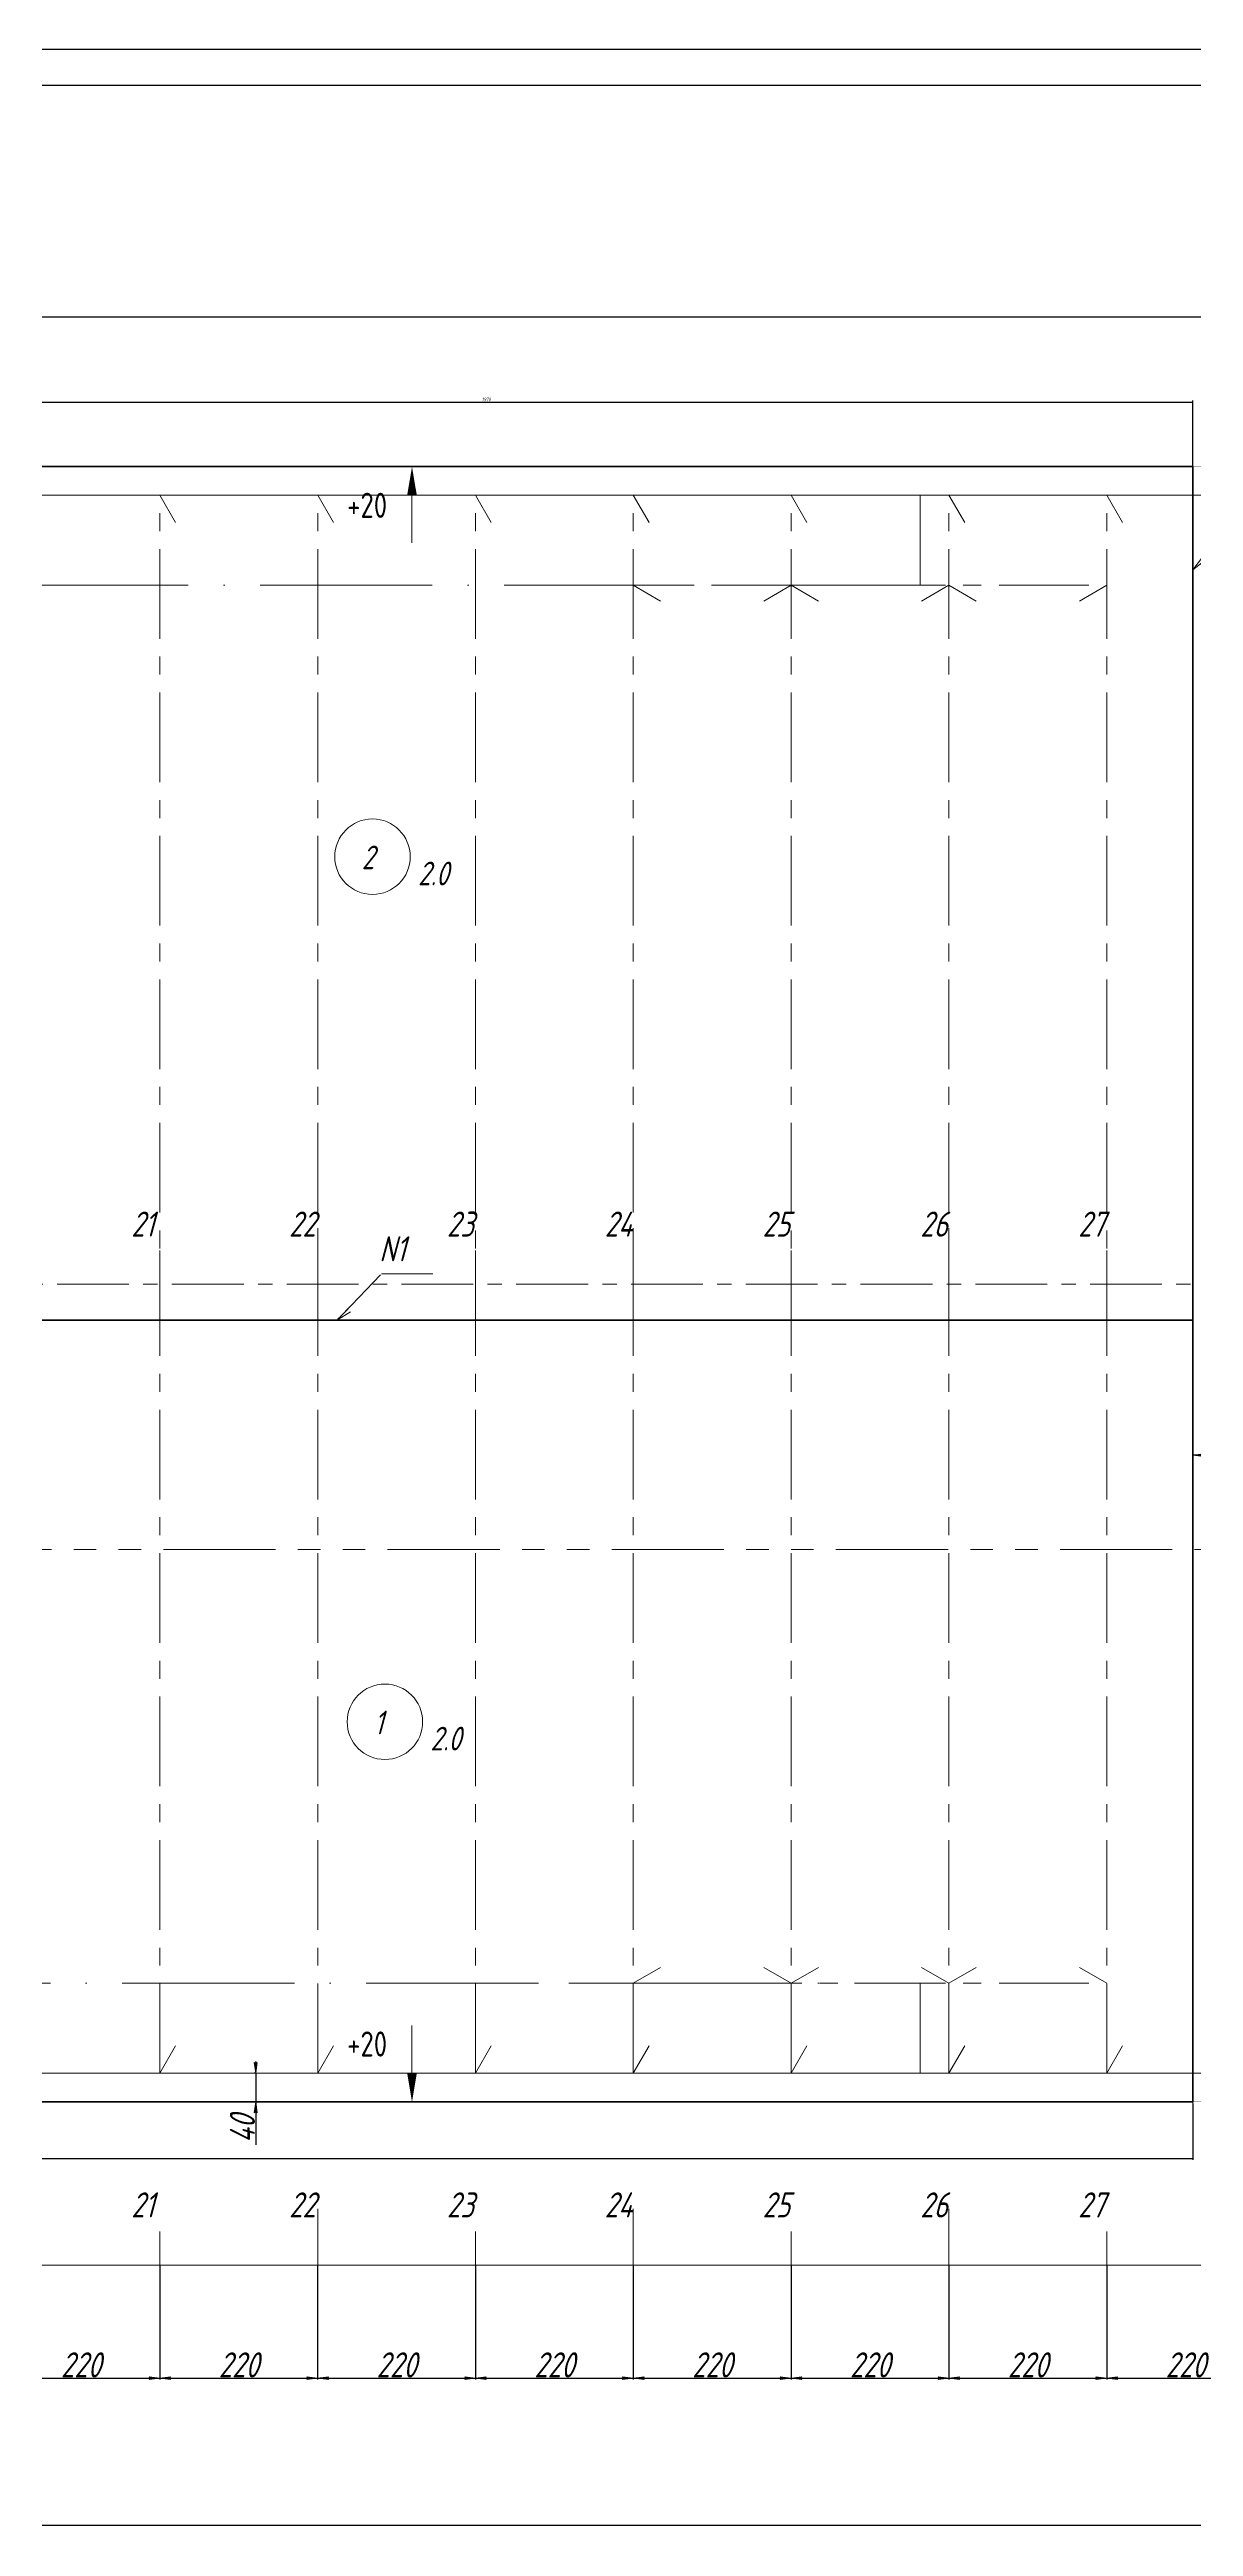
# Model space of a CAD drawing. Header units: millimetres. Extents: x 77380 to 135900, y -10260 to 17301.
# Drawn here: x 87910 to 89505, y 621 to 4074 of the extents above; entities that cross this region are included whole.
import ezdxf

# ---------------------------------------------------------------- set-up
doc = ezdxf.new("R2010")
doc.units = ezdxf.units.MM
for name, pattern in [('K5LT32768', [0]), ('K5LT32772', [0]), ('K5LT32776', [0]), ('K5LT32780', [0]), ('K5LT32781', [0]), ('K5LT32785', [200, 125, -25, 25, -25]), ('K5LT32793', [340.2, 240, -50, 0.2, -50]), ('K5LT32805', [160, 100, -20, 20, -20]), ('K5LT32815', [312.5, 156.25, -31.25, 31.25, -31.25, 31.25, -31.25]), ('K5LT32831', [0]), ('K5LT32835', [0]), ('K5LT_THIN', [0])]:
    doc.linetypes.add(name, pattern=pattern)
doc.layers.add('4001', color=7, linetype='Continuous')
doc.styles.add('KDIMTEXTSTYLE', font='GOST_AU.SHX', dxfattribs={"width": 0.96, "oblique": 15, "height": 5})
doc.styles.add('KTEXTSTYLE', font='GOST_AU.SHX', dxfattribs={"width": 0.96, "height": 5})
doc.dimstyles.new('KDIMSTYLE (1.00)', dxfattribs={"dimtxt": 5, "dimasz": 1, "dimexe": 2, "dimexo": 0, "dimgap": 1, "dimtad": 1, "dimtxsty": 'KDIMTEXTSTYLE', "dimsah": 1, "dimcen": 0, "dimdle": 1, "dimadec": 0, "dimazin": 0, "dimtfac": 0.667, "dimtmove": 0, "dimatfit": 3, "dimfxl": 1, "dimtvp": 1, "dimtolj": 1, "dimtzin": 0, "dimarcsym": 0})

# ---------------------------------------------------------------- blocks, each defined once
blk = doc.blocks.new('KDIMARROW_01')
blk.add_hatch(color=0).paths.add_polyline_path([(0, 0), (-15, 2), (-13.5, 0), (-15, -2)])
at = {"color": 0, "linetype": 'K5LT_THIN', "lineweight": 18}
for p, q in [((-13.5, 0), (-15, 2)), ((-15, 2), (0, 0)), ((0, 0), (-15, -2)), ((-15, -2), (-13.5, 0))]:
    blk.add_line(p, q, dxfattribs=at)
at = {"layer": '4001', "color": 0, "linetype": 'K5LT_THIN', "lineweight": 18}
blk.add_line((0, 0), (-1, 0), dxfattribs=at)
blk = doc.blocks.new('D88')
at = {"color": 0, "lineweight": -2}
for p, q in [((82852.7, 3492.9), (82852.7, 3703.6)), ((82853.7, 3701.6), (90355.2, 3701.6)), ((90356.2, 3492.9), (90356.2, 3703.6))]:
    blk.add_line(p, q, dxfattribs=at)
at = {"layer": 'Defpoints', "color": 0, "lineweight": 100}
for p in [(90356.2, 3701.6), (82852.7, 3492.9), (90356.2, 3492.9)]:
    blk.add_point(p, dxfattribs=at)
at = {"color": 0, "lineweight": -2, "rotation": 180}
blk.add_blockref('KDIMARROW_01', (82852.7, 3701.6), dxfattribs=at)
at = {"color": 0, "lineweight": -2}
blk.add_blockref('KDIMARROW_01', (90356.2, 3701.6), dxfattribs=at)
at = {"color": 7, "insert": (86612.2, 3722), "char_height": 5, "attachment_point": 5, "style": 'KDIMTEXTSTYLE'}
blk.add_mtext('\\A1;\\H35.0;\\W0.965;\\Q15;\\Q15;7503,5*\\H35.0;\\W0.965;\\Q15;', dxfattribs=at)
blk = doc.blocks.new('D109')
at = {"color": 0, "lineweight": -2}
for p, q in [((87844.2, 985.5), (87844.2, 825.7)), ((88064.2, 985.5), (88064.2, 825.7)), ((87845.2, 827.7), (88063.2, 827.7))]:
    blk.add_line(p, q, dxfattribs=at)
at = {"layer": 'Defpoints', "color": 0, "lineweight": 100}
for p in [(87844.2, 985.5), (88064.2, 985.5), (88064.2, 827.7)]:
    blk.add_point(p, dxfattribs=at)
at = {"color": 0, "lineweight": -2, "rotation": 180}
blk.add_blockref('KDIMARROW_01', (87844.2, 827.7), dxfattribs=at)
at = {"color": 0, "lineweight": -2}
blk.add_blockref('KDIMARROW_01', (88064.2, 827.7), dxfattribs=at)
at = {"color": 7, "insert": (87954.2, 846.3), "char_height": 5, "attachment_point": 5, "style": 'KDIMTEXTSTYLE'}
blk.add_mtext('\\A1;\\H35.0;\\W0.965;\\Q15;\\H35.0;\\W0.965;\\Q15;\\Q15;220', dxfattribs=at)
blk = doc.blocks.new('D110')
at = {"color": 0, "lineweight": -2}
for p, q in [((88064.2, 985.5), (88064.2, 825.7)), ((88284.2, 985.5), (88284.2, 825.7)), ((88065.2, 827.7), (88283.2, 827.7))]:
    blk.add_line(p, q, dxfattribs=at)
at = {"layer": 'Defpoints', "color": 0, "lineweight": 100}
for p in [(88064.2, 985.5), (88284.2, 985.5), (88284.2, 827.7)]:
    blk.add_point(p, dxfattribs=at)
at = {"color": 0, "lineweight": -2, "rotation": 180}
blk.add_blockref('KDIMARROW_01', (88064.2, 827.7), dxfattribs=at)
at = {"color": 0, "lineweight": -2}
blk.add_blockref('KDIMARROW_01', (88284.2, 827.7), dxfattribs=at)
at = {"color": 7, "insert": (88174.2, 846.3), "char_height": 5, "attachment_point": 5, "style": 'KDIMTEXTSTYLE'}
blk.add_mtext('\\A1;\\H35.0;\\W0.965;\\Q15;\\H35.0;\\W0.965;\\Q15;\\Q15;220', dxfattribs=at)
blk = doc.blocks.new('D111')
at = {"color": 0, "lineweight": -2}
for p, q in [((88284.2, 985.5), (88284.2, 825.7)), ((88504.2, 985.5), (88504.2, 825.7)), ((88285.2, 827.7), (88503.2, 827.7))]:
    blk.add_line(p, q, dxfattribs=at)
at = {"layer": 'Defpoints', "color": 0, "lineweight": 100}
for p in [(88284.2, 985.5), (88504.2, 985.5), (88504.2, 827.7)]:
    blk.add_point(p, dxfattribs=at)
at = {"color": 0, "lineweight": -2, "rotation": 180}
blk.add_blockref('KDIMARROW_01', (88284.2, 827.7), dxfattribs=at)
at = {"color": 0, "lineweight": -2}
blk.add_blockref('KDIMARROW_01', (88504.2, 827.7), dxfattribs=at)
at = {"color": 7, "insert": (88394.2, 846.3), "char_height": 5, "attachment_point": 5, "style": 'KDIMTEXTSTYLE'}
blk.add_mtext('\\A1;\\H35.0;\\W0.965;\\Q15;\\H35.0;\\W0.965;\\Q15;\\Q15;220', dxfattribs=at)
blk = doc.blocks.new('D112')
at = {"color": 0, "lineweight": -2}
for p, q in [((88504.2, 985.5), (88504.2, 825.7)), ((88724.2, 985.5), (88724.2, 825.7)), ((88505.2, 827.7), (88723.2, 827.7))]:
    blk.add_line(p, q, dxfattribs=at)
at = {"layer": 'Defpoints', "color": 0, "lineweight": 100}
for p in [(88504.2, 985.5), (88724.2, 985.5), (88724.2, 827.7)]:
    blk.add_point(p, dxfattribs=at)
at = {"color": 0, "lineweight": -2, "rotation": 180}
blk.add_blockref('KDIMARROW_01', (88504.2, 827.7), dxfattribs=at)
at = {"color": 0, "lineweight": -2}
blk.add_blockref('KDIMARROW_01', (88724.2, 827.7), dxfattribs=at)
at = {"color": 7, "insert": (88614.2, 846.3), "char_height": 5, "attachment_point": 5, "style": 'KDIMTEXTSTYLE'}
blk.add_mtext('\\A1;\\H35.0;\\W0.965;\\Q15;\\H35.0;\\W0.965;\\Q15;\\Q15;220', dxfattribs=at)
blk = doc.blocks.new('D113')
at = {"color": 0, "lineweight": -2}
for p, q in [((88724.2, 985.5), (88724.2, 825.7)), ((88944.2, 985.5), (88944.2, 825.7)), ((88725.2, 827.7), (88943.2, 827.7))]:
    blk.add_line(p, q, dxfattribs=at)
at = {"layer": 'Defpoints', "color": 0, "lineweight": 100}
for p in [(88724.2, 985.5), (88944.2, 985.5), (88944.2, 827.7)]:
    blk.add_point(p, dxfattribs=at)
at = {"color": 0, "lineweight": -2, "rotation": 180}
blk.add_blockref('KDIMARROW_01', (88724.2, 827.7), dxfattribs=at)
at = {"color": 0, "lineweight": -2}
blk.add_blockref('KDIMARROW_01', (88944.2, 827.7), dxfattribs=at)
at = {"color": 7, "insert": (88834.2, 846.3), "char_height": 5, "attachment_point": 5, "style": 'KDIMTEXTSTYLE'}
blk.add_mtext('\\A1;\\H35.0;\\W0.965;\\Q15;\\H35.0;\\W0.965;\\Q15;\\Q15;220', dxfattribs=at)
blk = doc.blocks.new('D114')
at = {"color": 0, "lineweight": -2}
for p, q in [((88944.2, 985.5), (88944.2, 825.7)), ((89164.2, 985.5), (89164.2, 825.7)), ((88945.2, 827.7), (89163.2, 827.7))]:
    blk.add_line(p, q, dxfattribs=at)
at = {"layer": 'Defpoints', "color": 0, "lineweight": 100}
for p in [(88944.2, 985.5), (89164.2, 985.5), (89164.2, 827.7)]:
    blk.add_point(p, dxfattribs=at)
at = {"color": 0, "lineweight": -2, "rotation": 180}
blk.add_blockref('KDIMARROW_01', (88944.2, 827.7), dxfattribs=at)
at = {"color": 0, "lineweight": -2}
blk.add_blockref('KDIMARROW_01', (89164.2, 827.7), dxfattribs=at)
at = {"color": 7, "insert": (89054.2, 846.3), "char_height": 5, "attachment_point": 5, "style": 'KDIMTEXTSTYLE'}
blk.add_mtext('\\A1;\\H35.0;\\W0.965;\\Q15;\\H35.0;\\W0.965;\\Q15;\\Q15;220', dxfattribs=at)
blk = doc.blocks.new('D115')
at = {"color": 0, "lineweight": -2}
for p, q in [((89164.2, 985.5), (89164.2, 825.7)), ((89384.2, 985.5), (89384.2, 825.7)), ((89165.2, 827.7), (89383.2, 827.7))]:
    blk.add_line(p, q, dxfattribs=at)
at = {"layer": 'Defpoints', "color": 0, "lineweight": 100}
for p in [(89164.2, 985.5), (89384.2, 985.5), (89384.2, 827.7)]:
    blk.add_point(p, dxfattribs=at)
at = {"color": 0, "lineweight": -2, "rotation": 180}
blk.add_blockref('KDIMARROW_01', (89164.2, 827.7), dxfattribs=at)
at = {"color": 0, "lineweight": -2}
blk.add_blockref('KDIMARROW_01', (89384.2, 827.7), dxfattribs=at)
at = {"color": 7, "insert": (89274.2, 846.3), "char_height": 5, "attachment_point": 5, "style": 'KDIMTEXTSTYLE'}
blk.add_mtext('\\A1;\\H35.0;\\W0.965;\\Q15;\\H35.0;\\W0.965;\\Q15;\\Q15;220', dxfattribs=at)
blk = doc.blocks.new('D116')
at = {"color": 0, "lineweight": -2}
for p, q in [((89384.2, 985.5), (89384.2, 825.7)), ((89604.2, 985.5), (89604.2, 825.7)), ((89385.2, 827.7), (89603.2, 827.7))]:
    blk.add_line(p, q, dxfattribs=at)
at = {"layer": 'Defpoints', "color": 0, "lineweight": 100}
for p in [(89384.2, 985.5), (89604.2, 985.5), (89604.2, 827.7)]:
    blk.add_point(p, dxfattribs=at)
at = {"color": 0, "lineweight": -2, "rotation": 180}
blk.add_blockref('KDIMARROW_01', (89384.2, 827.7), dxfattribs=at)
at = {"color": 0, "lineweight": -2}
blk.add_blockref('KDIMARROW_01', (89604.2, 827.7), dxfattribs=at)
at = {"color": 7, "insert": (89494.2, 846.3), "char_height": 5, "attachment_point": 5, "style": 'KDIMTEXTSTYLE'}
blk.add_mtext('\\A1;\\H35.0;\\W0.965;\\Q15;\\H35.0;\\W0.965;\\Q15;\\Q15;220', dxfattribs=at)
blk = doc.blocks.new('KDIMARROW_02')
blk.add_hatch(color=0).paths.add_polyline_path([(13.5, 0), (15, 2), (0, 0), (15, -2)])
at = {"color": 0, "linetype": 'K5LT_THIN', "lineweight": 18}
for p, q in [((15, 2), (0, 0)), ((0, 0), (15, -2)), ((0, 0), (17, 0)), ((13.5, 0), (15, 2)), ((15, -2), (13.5, 0))]:
    blk.add_line(p, q, dxfattribs=at)
at = {"layer": '4001', "color": 0, "linetype": 'K5LT_THIN', "lineweight": 18}
blk.add_line((0, 0), (-1, 0), dxfattribs=at)
blk = doc.blocks.new('D121')
at = {"color": 0, "lineweight": -2}
for p, q in [((88197.9, 1252.9), (88195.9, 1252.9)), ((88197.9, 1251.9), (88197.9, 1213.9)), ((88197.9, 1212.9), (88195.9, 1212.9)), ((88197.9, 1212.9), (88197.9, 1152.9))]:
    blk.add_line(p, q, dxfattribs=at)
at = {"layer": 'Defpoints', "color": 0, "lineweight": 100}
for p in [(88197.9, 1252.9), (88197.9, 1212.9), (88197.9, 1212.9)]:
    blk.add_point(p, dxfattribs=at)
at = {"color": 0, "lineweight": -2}
for p, rotation in [((88197.9, 1252.9), 90), ((88197.9, 1212.9), 270)]:
    blk.add_blockref('KDIMARROW_02', p, dxfattribs=dict(at, rotation=rotation))
at = {"color": 7, "insert": (88179.3, 1175.3), "char_height": 5, "attachment_point": 5, "rotation": 90, "style": 'KDIMTEXTSTYLE'}
blk.add_mtext('\\A1;\\H35.0;\\W0.965;\\Q15;\\H35.0;\\W0.965;\\Q15;\\Q15;40', dxfattribs=at)
blk = doc.blocks.new('D126')
at = {"color": 0, "lineweight": -2}
for p, q in [((82854.2, 985.5), (82854.2, 621)), ((90354.2, 985.5), (90354.2, 621)), ((82855.2, 623), (90353.2, 623))]:
    blk.add_line(p, q, dxfattribs=at)
at = {"layer": 'Defpoints', "color": 0, "lineweight": 100}
for p in [(82854.2, 985.5), (90354.2, 985.5), (90354.2, 623)]:
    blk.add_point(p, dxfattribs=at)
at = {"color": 0, "lineweight": -2, "rotation": 180}
blk.add_blockref('KDIMARROW_01', (82854.2, 623), dxfattribs=at)
at = {"color": 0, "lineweight": -2}
blk.add_blockref('KDIMARROW_01', (90354.2, 623), dxfattribs=at)
at = {"color": 7, "insert": (86604.2, 641.5), "char_height": 5, "attachment_point": 5, "style": 'KDIMTEXTSTYLE'}
blk.add_mtext('\\A1;\\H35.0;\\W0.965;\\Q15;\\H35.0;\\W0.965;\\Q15;\\Q15;7500', dxfattribs=at)
blk = doc.blocks.new('D142')
at = {"color": 0, "lineweight": -2}
for p, q in [((89504.2, 2067.9), (89504.2, 2116.6)), ((89603.2, 2114.6), (89505.2, 2114.6)), ((89604.2, 2077.3), (89604.2, 2116.6))]:
    blk.add_line(p, q, dxfattribs=at)
at = {"layer": 'Defpoints', "color": 0, "lineweight": 100}
for p in [(89504.2, 2114.6), (89604.2, 2077.3), (89504.2, 2067.9)]:
    blk.add_point(p, dxfattribs=at)
at = {"color": 0, "lineweight": -2, "rotation": 180}
blk.add_blockref('KDIMARROW_01', (89504.2, 2114.6), dxfattribs=at)
at = {"color": 0, "lineweight": -2}
blk.add_blockref('KDIMARROW_01', (89604.2, 2114.6), dxfattribs=at)
at = {"color": 7, "insert": (89554.2, 2133.1), "char_height": 5, "attachment_point": 5, "style": 'KDIMTEXTSTYLE'}
blk.add_mtext('\\A1;\\H35.0;\\W0.965;\\Q15;\\Q15;\\H35.0;\\W0.965;\\Q15;\\H35.0;\\W0.965;\\Q15;\\Q15;100\\H35.0;\\W0.965;\\Q15;\\Q15;', dxfattribs=at)
blk = doc.blocks.new('U361')
blk.add_hatch(color=7).paths.add_polyline_path([(90994.3, 15882.9), (90980.9, 15882.9), (90987.6, 15842.9)])
at = {"color": 7, "linetype": 'K5LT32831', "lineweight": 9}
blk.add_line((90987.6, 15882.9), (90987.6, 15949.5), dxfattribs=at)
blk = doc.blocks.new('U366')
blk.add_hatch(color=7).paths.add_polyline_path([(90994.3, 18082.9), (90980.9, 18082.9), (90987.6, 18122.9)])
at = {"color": 7, "linetype": 'K5LT32831', "lineweight": 9}
blk.add_line((90987.6, 18082.9), (90987.6, 18016.4), dxfattribs=at)
blk = doc.blocks.new('U388')
at = {"color": 7, "linetype": 'K5LT_THIN', "lineweight": 18}
for p, q in [((90943.9, 16996.2), (90883.3, 16933)), ((90883.3, 16933), (90886, 16935.9))]:
    blk.add_line(p, q, dxfattribs=at)
at = {"color": 7, "linetype": 'K5LT32835', "lineweight": 18}
for p, q in [((90883.3, 16933.2), (90883.3, 16933.1)), ((90883.3, 16933.2), (90883.4, 16933.2)), ((90883.3, 16933.1), (90883.3, 16933.1)), ((90883.3, 16933.1), (90883.3, 16933.1)), ((90883.4, 16933.3), (90883.4, 16933.2)), ((90883.4, 16933.3), (90883.5, 16933.3)), ((90883.4, 16933.2), (90883.4, 16933.2)), ((90883.5, 16933.5), (90883.5, 16933.3)), ((90883.5, 16933.5), (90883.7, 16933.5)), ((90883.5, 16933.4), (90883.5, 16933.3)), ((90883.5, 16933.4), (90883.6, 16933.4)), ((90883.5, 16933.4), (90883.6, 16933.4)), ((90883.6, 16933.6), (90883.6, 16933.4)), ((90883.6, 16933.6), (90883.8, 16933.6)), ((90883.6, 16933.6), (90883.8, 16933.6)), ((90883.7, 16933.8), (90883.7, 16933.5)), ((90883.7, 16933.8), (90884, 16933.8)), ((90883.7, 16933.7), (90883.9, 16933.8)), ((90883.7, 16933.7), (90883.7, 16933.5)), ((90883.7, 16933.7), (90883.9, 16933.7)), ((90883.8, 16934), (90883.8, 16933.7)), ((90883.8, 16933.9), (90883.8, 16933.6)), ((90883.8, 16933.9), (90884.1, 16933.9)), ((90883.8, 16933.9), (90884.1, 16933.9)), ((90883.9, 16934.1), (90884.2, 16934.1)), ((90883.9, 16934), (90883.9, 16933.7)), ((90883.9, 16934), (90884.2, 16934)), ((90884, 16934.3), (90884.4, 16934.3)), ((90884, 16934.2), (90884, 16933.8)), ((90884, 16934.2), (90884.4, 16934.2)), ((90884, 16934.1), (90884, 16933.8)), ((90884, 16934.1), (90884.3, 16934.1)), ((90884.1, 16934.4), (90884.2, 16934)), ((90884.1, 16934.4), (90884.6, 16934.4)), ((90884.1, 16934.3), (90884.1, 16933.9)), ((90884.1, 16934.3), (90884.5, 16934.3)), ((90884.2, 16934.6), (90884.7, 16934.6)), ((90884.2, 16934.5), (90884.2, 16934)), ((90884.2, 16934.5), (90884.7, 16934.5)), ((90884.2, 16934.5), (90884.6, 16934.5)), ((90884.3, 16934.7), (90884.3, 16934.2)), ((90884.3, 16934.7), (90884.9, 16934.7)), ((90884.3, 16934.6), (90884.8, 16934.7)), ((90884.3, 16934.6), (90884.3, 16934.1)), ((90884.4, 16934.9), (90885.1, 16934.9)), ((90884.4, 16934.8), (90885, 16934.9)), ((90884.4, 16934.8), (90884.4, 16934.2)), ((90884.4, 16934.8), (90884.9, 16934.8)), ((90884.5, 16935), (90884.5, 16934.4)), ((90884.5, 16935), (90885.2, 16935)), ((90884.5, 16935), (90885.1, 16935)), ((90884.5, 16934.9), (90884.5, 16934.3)), ((90884.6, 16935.2), (90884.7, 16934.5)), ((90884.6, 16935.2), (90885.3, 16935.2)), ((90884.6, 16935.1), (90884.6, 16934.4)), ((90884.6, 16935.1), (90885.2, 16935.1)), ((90884.7, 16935.4), (90885.2, 16935.4)), ((90884.7, 16935.3), (90884.7, 16934.6)), ((90884.7, 16935.3), (90885.2, 16935.3)), ((90884.7, 16935.2), (90885.3, 16935.2)), ((90884.8, 16935.5), (90884.8, 16934.7)), ((90884.8, 16935.5), (90885, 16935.5)), ((90884.8, 16935.4), (90884.8, 16934.6)), ((90884.8, 16935.4), (90885.1, 16935.4)), ((90884.9, 16935.6), (90885, 16934.8)), ((90884.9, 16935.6), (90884.9, 16934.8)), ((90884.9, 16935.6), (90884.9, 16935.6)), ((90884.9, 16935.6), (90885, 16935.6)), ((90885, 16935.5), (90885, 16934.9)), ((90885.1, 16935.5), (90885.1, 16934.9)), ((90885.1, 16935.4), (90885.1, 16935)), ((90885.2, 16935.3), (90885.2, 16935.1)), ((90885.3, 16935.3), (90885.3, 16935.1)), ((90885.3, 16935.2), (90885.3, 16935.2))]:
    blk.add_line(p, q, dxfattribs=at)
at = {"color": 7, "linetype": 'K5LT32835', "const_width": 0.18}
blk.add_lwpolyline([(90885.3, 16935.2), (90883.3, 16933), (90884.9, 16935.6)], close=True, dxfattribs=at)
blk = doc.blocks.new('U426')
at = {"layer": '4001', "color": 7, "linetype": 'K5LT_THIN', "lineweight": 18}
for q in [(92089.5, 17996.5), (92093.1, 17992)]:
    blk.add_line((92076.1, 17979), q, dxfattribs=at)
blk = doc.blocks.new('U427')
at = {"layer": '4001', "color": 7, "linetype": 'K5LT_THIN', "lineweight": 18}
for q in [(90898.7, 16949.2), (90901.9, 16944.3)]:
    blk.add_line((90883.6, 16933.2), q, dxfattribs=at)
blk = doc.blocks.new('*D576')
at = {"color": 0, "lineweight": -2}
for p, q in [((87534.2, 3492.9), (87534.2, 3584.9)), ((87535.2, 3582.9), (89503.2, 3582.9)), ((89504.2, 3492.9), (89504.2, 3584.9))]:
    blk.add_line(p, q, dxfattribs=at)
at = {"color": 0, "lineweight": 100}
for points in [[(87535.2, 3583.1), (87535.2, 3582.8), (87534.2, 3582.9)], [(89503.2, 3583.1), (89503.2, 3582.8), (89504.2, 3582.9)]]:
    blk.add_solid(points, dxfattribs=at)
at = {"layer": 'Defpoints', "color": 0, "lineweight": 100}
for p in [(89504.2, 3582.9), (87534.2, 3492.9), (89504.2, 3492.9)]:
    blk.add_point(p, dxfattribs=at)
at = {"color": 0, "insert": (88519.2, 3586.5), "char_height": 5, "attachment_point": 5, "style": 'KDIMTEXTSTYLE'}
blk.add_mtext('\\A1;1970', dxfattribs=at)
blk = doc.blocks.new('*D579')
at = {"color": 0, "lineweight": -2}
for p, q in [((83579.2, 1212.9), (83579.2, 1132)), ((89504.2, 1210.9), (89504.2, 1132)), ((83580.2, 1134), (89503.2, 1134))]:
    blk.add_line(p, q, dxfattribs=at)
at = {"color": 0, "lineweight": 100}
for points in [[(83580.2, 1134.2), (83580.2, 1133.8), (83579.2, 1134)], [(89503.2, 1134.2), (89503.2, 1133.8), (89504.2, 1134)]]:
    blk.add_solid(points, dxfattribs=at)
at = {"layer": 'Defpoints', "color": 0, "lineweight": 100}
for p in [(83579.2, 1212.9), (89504.2, 1210.9), (89504.2, 1134)]:
    blk.add_point(p, dxfattribs=at)
at = {"color": 0, "insert": (86541.7, 1137.5), "char_height": 5, "attachment_point": 5, "style": 'KDIMTEXTSTYLE'}
blk.add_mtext('\\A1;5925', dxfattribs=at)

msp = doc.modelspace()

# ---------------------------------------------------------------- linework, layer by layer
msp.add_line((93850.299, 4074.348), (81240.299, 4074.348))
at = {"color": 7, "linetype": 'K5LT32780'}
for p, q in [((93850.299, 4074.348), (85440.299, 4074.348)), ((93800.299, 4024.348), (81440.299, 4024.348))]:
    msp.add_line(p, q, dxfattribs=at)
at = {"color": 7, "linetype": 'K5LT32780', "lineweight": 18}
for p, q in [((89504.232, 1210.937), (89504.232, 3492.937)), ((89504.232, 3492.937), (89504.232, 1210.937)), ((88373.015, 2367.206), (88444.697, 2367.206))]:
    msp.add_line(p, q, dxfattribs=at)
at = {"color": 6, "linetype": 'K5LT32776', "lineweight": 18, "true_color": 0xff00ff}
for p, q in [((82854.231, 3452.937), (90354.232, 3452.937)), ((82854.231, 1252.937), (90354.232, 1252.937))]:
    msp.add_line(p, q, dxfattribs=at)
at = {"color": 1, "linetype": 'K5LT32785', "lineweight": 18, "true_color": 0xff0000}
for p, q in [((88064.232, 1252.937), (88064.232, 3452.937)), ((88086.247, 3414.776), (88064.232, 3452.937)), ((88284.232, 1252.937), (88284.232, 3452.937)), ((88306.247, 3414.776), (88284.232, 3452.937)), ((88504.232, 1252.937), (88504.232, 3452.937)), ((88526.247, 3414.776), (88504.232, 3452.937)), ((88724.232, 1252.937), (88724.232, 3452.937)), ((88746.247, 3414.776), (88724.232, 3452.937)), ((88944.232, 1252.937), (88944.232, 3452.937)), ((88966.247, 3414.776), (88944.232, 3452.937)), ((89164.232, 1252.937), (89164.232, 3452.937)), ((89186.247, 3414.776), (89164.232, 3452.937)), ((89384.232, 1252.937), (89384.232, 3452.937)), ((89406.247, 3414.776), (89384.232, 3452.937)), ((88634.231, 3327.437), (89384.232, 3327.437)), ((88762.384, 3305.407), (88724.232, 3327.437)), ((88906.079, 3305.407), (88944.232, 3327.437)), ((88982.384, 3305.407), (88944.232, 3327.437)), ((89126.079, 3305.407), (89164.232, 3327.437)), ((89202.384, 3305.407), (89164.232, 3327.437)), ((89346.079, 3305.407), (89384.232, 3327.437)), ((88762.384, 1400.467), (88724.232, 1378.437)), ((88906.079, 1400.467), (88944.232, 1378.437)), ((88982.384, 1400.467), (88944.232, 1378.437)), ((89126.079, 1400.467), (89164.232, 1378.437)), ((89202.384, 1400.467), (89164.232, 1378.437)), ((89346.079, 1400.467), (89384.232, 1378.437)), ((88634.231, 1378.437), (89384.232, 1378.437)), ((88086.247, 1291.098), (88064.232, 1252.937)), ((88306.247, 1291.098), (88284.232, 1252.937)), ((88526.247, 1291.098), (88504.232, 1252.937)), ((88746.247, 1291.098), (88724.232, 1252.937)), ((88966.247, 1291.098), (88944.232, 1252.937)), ((89186.247, 1291.098), (89164.232, 1252.937)), ((89406.247, 1291.098), (89384.232, 1252.937))]:
    msp.add_line(p, q, dxfattribs=at)
at = {"color": 8, "linetype": 'K5LT32793', "lineweight": 18, "true_color": 0x808080}
for p, q in [((89124.231, 3327.437), (89124.231, 3452.937)), ((89124.231, 3327.437), (83589.231, 3327.437)), ((83589.231, 1378.437), (89124.231, 1378.437)), ((89124.231, 1378.437), (89124.231, 1252.937))]:
    msp.add_line(p, q, dxfattribs=at)
at = {"color": 1, "linetype": 'K5LT32781', "lineweight": 0, "true_color": 0xff0000}
for p, q in [((88284.231, 2352.937), (88284.231, 2431.062)), ((88724.231, 2352.937), (88724.231, 2431.062)), ((89164.231, 2352.937), (89164.231, 2431.062)), ((88064.231, 2352.937), (88064.231, 2399.812)), ((88504.231, 2352.937), (88504.231, 2399.812)), ((88944.231, 2352.937), (88944.231, 2399.812)), ((89384.231, 2352.937), (89384.231, 2399.812)), ((88284.231, 985.494), (88284.231, 1063.619)), ((88724.231, 985.494), (88724.231, 1063.619)), ((89164.231, 985.494), (89164.231, 1063.619)), ((88064.231, 985.494), (88064.231, 1032.369)), ((88504.231, 985.494), (88504.231, 1032.369)), ((88944.231, 985.494), (88944.231, 1032.369)), ((89384.231, 985.494), (89384.231, 1032.369)), ((82854.231, 985.493), (90354.231, 985.493))]:
    msp.add_line(p, q, dxfattribs=at)
at = {"color": 1, "linetype": 'K5LT32805', "lineweight": 18, "true_color": 0xff0000}
msp.add_line((82801.131, 2352.937), (90621.428, 2352.937), dxfattribs=at)
at = {"color": 7, "linetype": 'K5LT_THIN', "lineweight": 18}
msp.add_line((87534.232, 2302.937), (89504.232, 2302.937), dxfattribs=at)
at = {"color": 5, "linetype": 'K5LT32815', "lineweight": 18, "true_color": 0x0000ff}
msp.add_line((86819.231, 1982.937), (89604.231, 1982.937), dxfattribs=at)
at = {"color": 7, "linetype": 'K5LT32780', "const_width": 0.18}
msp.add_lwpolyline([(89765.065, 3537.35), (89648.673, 3537.35), (89504.232, 3348.998)], dxfattribs=at)
at = {"color": 3, "linetype": 'K5LT32768', "true_color": 0x00ff00, "const_width": 0.18}
msp.add_lwpolyline([(82854.231, 3492.937), (90354.232, 3492.937), (90354.232, 1212.937), (82854.231, 1212.937)], close=True, dxfattribs=at)
at = {"color": 2, "lineweight": 100}
for points in [[(87534.232, 3492.937), (89504.232, 3492.937), (89504.232, 2302.937), (87534.232, 2302.937)], [(87534.232, 2302.937), (89504.232, 2302.937), (89504.232, 1212.937), (87534.232, 1212.937)]]:
    msp.add_lwpolyline(points, close=True, dxfattribs=at)
at = {"color": 1, "linetype": 'K5LT32772', "lineweight": 18, "true_color": 0xff0000}
for centre in [(88360.659, 2949.009), (88377.96, 1742.878)]:
    msp.add_circle(centre, 52.603, dxfattribs=at)

# ---------------------------------------------------------------- block references
for name in ['U366', 'U426', 'U388', 'U427', 'U361']:
    msp.add_blockref(name, (-2571.879, -14630.011))

# ---------------------------------------------------------------- texts
at = {"color": 7, "char_height": 2.5, "attachment_point": 1, "style": 'KTEXTSTYLE'}
for s, insert in [('\\H3.5;\\W0.965;\\Q15;\\Q0;\\H35.00;+20', (88325.299, 3456.413)), ('\\H3.5;\\W0.965;\\Q15;\\Q15;\\H33.00;{\\c255;2}', (88345.614, 2964.509)), ('\\H3.5;\\W0.965;\\Q15;\\Q15;\\H33.00;{\\c255;2.0}', (88424.064, 2942.087)), ('\\H3.5;\\W0.965;\\Q15;\\Q15;\\H35.00;N1', (88369.987, 2419.774)), ('\\H3.5;\\W0.965;\\Q15;\\Q15;\\H33.00;{\\c255;1}', (88362.915, 1758.378)), ('\\H3.5;\\W0.965;\\Q15;\\Q15;\\H33.00;{\\c255;2.0}', (88441.365, 1735.956)), ('\\H3.5;\\W0.965;\\Q15;\\Q0;\\H35.00;+20', (88325.299, 1311.145))]:
    msp.add_mtext(s, dxfattribs=dict(at, insert=insert))
at = {"color": 7, "char_height": 2.5, "attachment_point": 1, "rotation": 359.999999, "style": 'KTEXTSTYLE'}
for s, insert in [('\\H3.5;\\W0.965;\\Q15;\\Q15;\\H35.00;{\\c255;21}', (88024.336, 2454.272)), ('\\H3.5;\\W0.965;\\Q15;\\Q15;\\H35.00;{\\c255;22}', (88244.336, 2454.272)), ('\\H3.5;\\W0.965;\\Q15;\\Q15;\\H35.00;{\\c255;23}', (88464.336, 2454.272)), ('\\H3.5;\\W0.965;\\Q15;\\Q15;\\H35.00;{\\c255;24}', (88684.336, 2454.272)), ('\\H3.5;\\W0.965;\\Q15;\\Q15;\\H35.00;{\\c255;25}', (88904.336, 2454.272)), ('\\H3.5;\\W0.965;\\Q15;\\Q15;\\H35.00;{\\c255;26}', (89124.336, 2454.272)), ('\\H3.5;\\W0.965;\\Q15;\\Q15;\\H35.00;{\\c255;27}', (89344.336, 2454.272)), ('\\H3.5;\\W0.965;\\Q15;\\Q15;\\H35.00;{\\c255;21}', (88024.336, 1086.829)), ('\\H3.5;\\W0.965;\\Q15;\\Q15;\\H35.00;{\\c255;22}', (88244.336, 1086.829)), ('\\H3.5;\\W0.965;\\Q15;\\Q15;\\H35.00;{\\c255;23}', (88464.336, 1086.829)), ('\\H3.5;\\W0.965;\\Q15;\\Q15;\\H35.00;{\\c255;24}', (88684.336, 1086.829)), ('\\H3.5;\\W0.965;\\Q15;\\Q15;\\H35.00;{\\c255;25}', (88904.336, 1086.829)), ('\\H3.5;\\W0.965;\\Q15;\\Q15;\\H35.00;{\\c255;26}', (89124.336, 1086.829)), ('\\H3.5;\\W0.965;\\Q15;\\Q15;\\H35.00;{\\c255;27}', (89344.336, 1086.829))]:
    msp.add_mtext(s, dxfattribs=dict(at, insert=insert))

# ---------------------------------------------------------------- dimensions: what is measured, and where the dimension line sits
at = {"color": 7}
for base, p1, p2, text, picture, middle in [((90356.23, 3701.577), (82852.73, 3492.937), (90356.23, 3492.937), '\\H35.0;\\W0.965;\\Q15;\\Q15;7503,5*\\H35.0;\\W0.965;\\Q15;', 'D88', (86612.23, 3701.577)), ((89504.232, 2114.603), (89604.231, 2077.309), (89504.232, 2067.867), '\\H35.0;\\W0.965;\\Q15;\\Q15;\\H35.0;\\W0.965;\\Q15;\\H35.0;\\W0.965;\\Q15;\\Q15;100\\H35.0;\\W0.965;\\Q15;\\Q15;', 'D142', (89554.232, 2114.603)), ((90354.231, 623.001), (82854.231, 985.493), (90354.231, 985.493), '\\H35.0;\\W0.965;\\Q15;\\H35.0;\\W0.965;\\Q15;\\Q15;7500', 'D126', (86604.231, 623.001)), ((88064.231, 827.713), (87844.231, 985.493), (88064.231, 985.493), '\\H35.0;\\W0.965;\\Q15;\\H35.0;\\W0.965;\\Q15;\\Q15;220', 'D109', (87954.231, 827.713)), ((88284.231, 827.713), (88064.231, 985.493), (88284.231, 985.493), '\\H35.0;\\W0.965;\\Q15;\\H35.0;\\W0.965;\\Q15;\\Q15;220', 'D110', (88174.231, 827.713)), ((88504.231, 827.713), (88284.231, 985.493), (88504.231, 985.493), '\\H35.0;\\W0.965;\\Q15;\\H35.0;\\W0.965;\\Q15;\\Q15;220', 'D111', (88394.231, 827.713)), ((88724.231, 827.713), (88504.231, 985.493), (88724.231, 985.493), '\\H35.0;\\W0.965;\\Q15;\\H35.0;\\W0.965;\\Q15;\\Q15;220', 'D112', (88614.231, 827.713)), ((88944.231, 827.713), (88724.231, 985.493), (88944.231, 985.493), '\\H35.0;\\W0.965;\\Q15;\\H35.0;\\W0.965;\\Q15;\\Q15;220', 'D113', (88834.231, 827.713)), ((89164.231, 827.713), (88944.231, 985.493), (89164.231, 985.493), '\\H35.0;\\W0.965;\\Q15;\\H35.0;\\W0.965;\\Q15;\\Q15;220', 'D114', (89054.231, 827.713)), ((89384.231, 827.713), (89164.231, 985.493), (89384.231, 985.493), '\\H35.0;\\W0.965;\\Q15;\\H35.0;\\W0.965;\\Q15;\\Q15;220', 'D115', (89274.231, 827.713)), ((89604.231, 827.713), (89384.231, 985.493), (89604.231, 985.494), '\\H35.0;\\W0.965;\\Q15;\\H35.0;\\W0.965;\\Q15;\\Q15;220', 'D116', (89494.231, 827.713))]:
    dim = msp.add_linear_dim(base=base, p1=p1, p2=p2, text=text, dimstyle='KDIMSTYLE (1.00)', override={"dimexo": 0, "dimblk1": 'KDIMARROW_01', "dimblk2": 'KDIMARROW_01', "dimse1": 0, "dimse2": 0, "dimclrt": 7, "dimtolj": 1}, dxfattribs=at)
    dim.commit()
    dim.dimension.update_dxf_attribs({"geometry": picture, "text_midpoint": middle, "dimtype": 160})
for base, p1, p2, picture, middle in [((89504.232, 3582.937), (87534.232, 3492.937), (89504.232, 3492.937), '*D576', (88519.232, 3586.458)), ((89504.232, 1133.985), (83579.231, 1212.937), (89504.232, 1210.937), '*D579', (86541.732, 1137.505))]:
    dim = msp.add_linear_dim(base=base, p1=p1, p2=p2, dimstyle='KDIMSTYLE (1.00)', override={"dimlfac": 1, "dimtxsty": 'KDIMTEXTSTYLE', "dimsah": 1, "dimtolj": 1})
    dim.commit()
    dim.dimension.update_dxf_attribs({"geometry": picture, "text_midpoint": middle})
dim = msp.add_linear_dim(base=(88197.888, 1212.937), p1=(88197.888, 1252.937), p2=(88197.888, 1212.937), angle=90, text='\\H35.0;\\W0.965;\\Q15;\\H35.0;\\W0.965;\\Q15;\\Q15;40', dimstyle='KDIMSTYLE (1.00)', override={"dimexo": 0, "dimblk1": 'KDIMARROW_02', "dimblk2": 'KDIMARROW_02', "dimse1": 0, "dimse2": 0, "dimclrt": 7, "dimtolj": 1}, dxfattribs=at)
dim.commit()
dim.dimension.update_dxf_attribs({"geometry": 'D121', "text_midpoint": (88197.888, 1175.29), "dimtype": 160})

doc.saveas('drawing.dxf')
